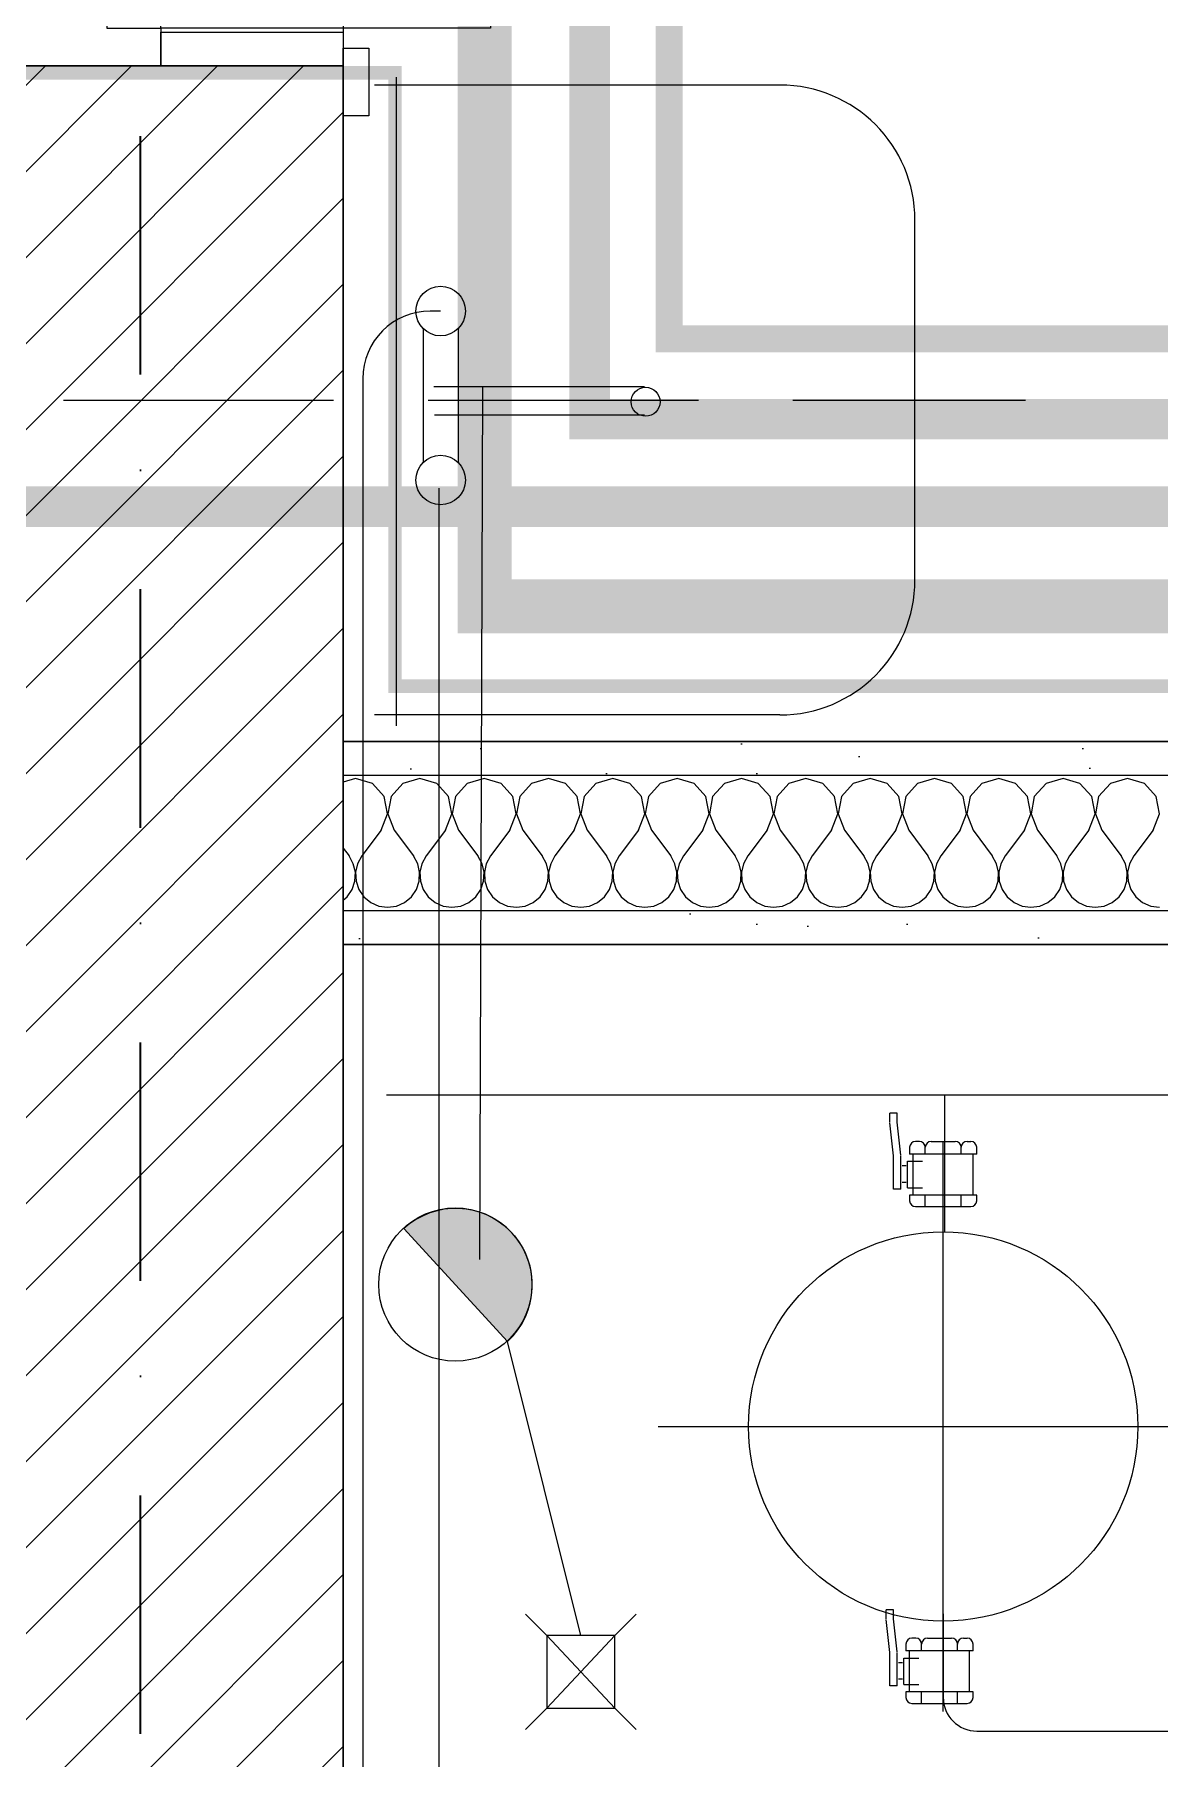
# Model space of a CAD drawing. Header units: millimetres. Extents: x 1322820 to 1391563, y 1051909 to 1098256.
# Drawn here: x 1351450 to 1352283, y 1082268 to 1083544 of the extents above; entities that cross this region are included whole.
import ezdxf
from ezdxf.enums import TextEntityAlignment as Align

# ---------------------------------------------------------------- set-up
doc = ezdxf.new("R2010")
doc.units = ezdxf.units.MM
doc.header["$MEASUREMENT"] = 0
for name, pattern in [('Dot & Dashed', [335.138881, 176.388884, -88.194442, 0, -70.555556]), ('DUBLU_INTRERUPT', [1.093612, 0.529167, -0.211667, 0.141111, -0.211667]), ('R (2)', [10414, 5080, -2540, 254, -2540]), ('VERDECKT', [270, 200, -70])]:
    doc.linetypes.add(name, pattern=pattern)
doc.layers.get('0').update_dxf_attribs({"true_color": 0x787878})
doc.layers.add('Circuite', color=7, linetype='Continuous', lineweight=25)
for name, color, linetype in [('circuite iluminat vitali', 1, 'Continuous'), ('circuite prize normal', 7, 'Continuous'), ('circuite prize vitali', 1, 'Continuous')]:
    doc.layers.add(name, color=color, linetype=linetype)
for name, color, linetype, lineweight, true_color in [('instalatii - echipamente_Pen_No__1', 7, 'Continuous', 13, 0x787878), ('instalatii - echipamente_Pen_No__102', 7, 'Continuous', 13, 0x787878), ('instalatii - echipamente_Pen_No__244', 7, 'Continuous', 13, 0x787878), ('New_ARCHICAD Doors_Pen_No__1', 7, 'Continuous', 13, 0x787878), ('New_ARCHICAD Doors_Pen_No__21', 7, 'Continuous', 20, 0x787878), ('New_arhitectura - axe_Pen_No__201', 7, 'Continuous', 35, 0x787878), ('New_arhitectura - pereti de compartimentare_Pen_No__1', 7, 'Continuous', 13, 0x787878), ('New_arhitectura - pereti de compartimentare_Pen_No__21', 7, 'Continuous', 20, 0x787878), ('New_arhitectura - suprafete DTAC_Pen_No__14', 7, 'Continuous', 18, 0x787878), ('New_instalatii - echipamente_Pen_No__1', 7, 'Continuous', 13, 0x787878), ('New_rezistenta - pereti de rezistenta_Pen_No__21', 7, 'Continuous', 20, 0x787878)]:
    doc.layers.add(name, color=color, linetype=linetype, lineweight=lineweight, true_color=true_color)
for name, color, linetype, true_color in [('New_ARCHICAD Doors', 7, 'Continuous', 0x787878), ('New_arhitectura - axe', 7, 'Continuous', 0x787878), ('New_arhitectura - pereti de compartimentare', 7, 'Continuous', 0x787878), ('New_rezistenta - pereti de rezistenta', 7, 'Continuous', 0x787878)]:
    doc.layers.add(name, color=color, linetype=linetype, true_color=true_color)
doc.styles.add('GENERATED_STYLE_1', font='arialbd.ttf')
doc.linetypes.add('1_2_ - 1_100  (2)', pattern='A,0,[1,A.39 PLAN MOBILARE - PLAN TERASA1.Shx,S=5.555556,R=0,X=0,Y=0],-700,0', length=700)
doc.linetypes.add('3_4_ - 1_100   (2)', pattern='A,0,[7,A.39 PLAN MOBILARE - PLAN TERASA1.Shx,S=5.555556,R=0,X=0,Y=0],-700,0', length=700)
doc.linetypes.add('CANAL 50', pattern='A,0,[2,A.39 PLAN MOBILARE - PLAN TERASA1.Shx,S=2.380952,R=0,X=0,Y=0],-320,0', length=320)
pattern_1 = [(45, (1356235.236, 1079117.57), (-55.6847, 55.6847), [0, -52.5, 0, -78.75]), (110, (1356410.236, 1079117.57), (74.0008, 26.9341), [0, -38.5, 0, -66.5])]

# ---------------------------------------------------------------- blocks, each defined once
blk = doc.blocks.new('*X10', base_point=(1356235.2, 1078942.6))
at = {"layer": 'New_arhitectura - pereti de compartimentare_Pen_No__1', "color": 7, "linetype": 'Continuous', "lineweight": 13}
for p, q in [((1351687.6, 1082993.2), (1351678.5, 1082990.6)), ((1351700.1, 1082989.7), (1351687.6, 1082993.2)), ((1351735.2, 1082993.2), (1351722.7, 1082989.7)), ((1351747.8, 1082989.7), (1351735.2, 1082993.2)), ((1351782.9, 1082993.2), (1351770.3, 1082989.7)), ((1351795.4, 1082989.7), (1351782.9, 1082993.2)), ((1351830.5, 1082993.2), (1351818, 1082989.7)), ((1351843, 1082989.7), (1351830.5, 1082993.2)), ((1351878.1, 1082993.2), (1351865.6, 1082989.7)), ((1351890.6, 1082989.7), (1351878.1, 1082993.2)), ((1351925.7, 1082993.2), (1351913.2, 1082989.7)), ((1351938.2, 1082989.7), (1351925.7, 1082993.2)), ((1351973.3, 1082993.2), (1351960.8, 1082989.7)), ((1351985.8, 1082989.7), (1351973.3, 1082993.2)), ((1352021, 1082993.2), (1352008.4, 1082989.7)), ((1352033.5, 1082989.7), (1352021, 1082993.2)), ((1352068.6, 1082993.2), (1352056.1, 1082989.7)), ((1352081.1, 1082989.7), (1352068.6, 1082993.2)), ((1352116.2, 1082993.2), (1352103.7, 1082989.7)), ((1352128.7, 1082989.7), (1352116.2, 1082993.2)), ((1352163.8, 1082993.2), (1352151.3, 1082989.7)), ((1352176.3, 1082989.7), (1352163.8, 1082993.2)), ((1352211.4, 1082993.2), (1352198.9, 1082989.7)), ((1352223.9, 1082989.7), (1352211.4, 1082993.2)), ((1352259, 1082993.2), (1352246.5, 1082989.7)), ((1352271.6, 1082989.7), (1352259, 1082993.2)), ((1351708.9, 1082980.1), (1351700.1, 1082989.7)), ((1351722.7, 1082989.7), (1351713.9, 1082980.1)), ((1351756.5, 1082980.1), (1351747.8, 1082989.7)), ((1351770.3, 1082989.7), (1351761.6, 1082980.1)), ((1351804.2, 1082980.1), (1351795.4, 1082989.7)), ((1351818, 1082989.7), (1351809.2, 1082980.1)), ((1351851.8, 1082980.1), (1351843, 1082989.7)), ((1351865.6, 1082989.7), (1351856.8, 1082980.1)), ((1351899.4, 1082980.1), (1351890.6, 1082989.7)), ((1351913.2, 1082989.7), (1351904.4, 1082980.1)), ((1351947, 1082980.1), (1351938.2, 1082989.7)), ((1351960.8, 1082989.7), (1351952, 1082980.1)), ((1351994.6, 1082980.1), (1351985.8, 1082989.7)), ((1352008.4, 1082989.7), (1351999.7, 1082980.1)), ((1352042.2, 1082980.1), (1352033.5, 1082989.7)), ((1352056.1, 1082989.7), (1352047.3, 1082980.1)), ((1352089.9, 1082980.1), (1352081.1, 1082989.7)), ((1352103.7, 1082989.7), (1352094.9, 1082980.1)), ((1352137.5, 1082980.1), (1352128.7, 1082989.7)), ((1352151.3, 1082989.7), (1352142.5, 1082980.1)), ((1352185.1, 1082980.1), (1352176.3, 1082989.7)), ((1352198.9, 1082989.7), (1352190.1, 1082980.1)), ((1352232.7, 1082980.1), (1352223.9, 1082989.7)), ((1352246.5, 1082989.7), (1352237.7, 1082980.1)), ((1352280.3, 1082980.1), (1352271.6, 1082989.7)), ((1351711.3, 1082967.3), (1351708.9, 1082980.1)), ((1351713.9, 1082980.1), (1351711.5, 1082967.3)), ((1351758.9, 1082967.3), (1351756.5, 1082980.1)), ((1351761.6, 1082980.1), (1351759.1, 1082967.3)), ((1351806.6, 1082967.3), (1351804.2, 1082980.1)), ((1351809.2, 1082980.1), (1351806.8, 1082967.3)), ((1351854.2, 1082967.3), (1351851.8, 1082980.1)), ((1351856.8, 1082980.1), (1351854.4, 1082967.3)), ((1351901.8, 1082967.3), (1351899.4, 1082980.1)), ((1351904.4, 1082980.1), (1351902, 1082967.3)), ((1351949.4, 1082967.3), (1351947, 1082980.1)), ((1351952, 1082980.1), (1351949.6, 1082967.3)), ((1351997, 1082967.3), (1351994.6, 1082980.1)), ((1351999.7, 1082980.1), (1351997.2, 1082967.3)), ((1352044.7, 1082967.3), (1352042.2, 1082980.1)), ((1352047.3, 1082980.1), (1352044.9, 1082967.3)), ((1352092.3, 1082967.3), (1352089.9, 1082980.1)), ((1352094.9, 1082980.1), (1352092.5, 1082967.3)), ((1352139.9, 1082967.3), (1352137.5, 1082980.1)), ((1352142.5, 1082980.1), (1352140.1, 1082967.3)), ((1352187.5, 1082967.3), (1352185.1, 1082980.1)), ((1352190.1, 1082980.1), (1352187.7, 1082967.3)), ((1352235.1, 1082967.3), (1352232.7, 1082980.1)), ((1352237.7, 1082980.1), (1352235.3, 1082967.3)), ((1352282.8, 1082967.3), (1352280.3, 1082980.1)), ((1351706.7, 1082955.1), (1351692.4, 1082936.1)), ((1351706.7, 1082955.1), (1351711.3, 1082967.3)), ((1351711.5, 1082967.3), (1351716.2, 1082955.1)), ((1351716.2, 1082955.1), (1351730.5, 1082936.1)), ((1351754.3, 1082955.1), (1351740, 1082936.1)), ((1351754.3, 1082955.1), (1351758.9, 1082967.3)), ((1351759.1, 1082967.3), (1351763.8, 1082955.1)), ((1351763.8, 1082955.1), (1351778.1, 1082936.1)), ((1351801.9, 1082955.1), (1351787.6, 1082936.1)), ((1351801.9, 1082955.1), (1351806.6, 1082967.3)), ((1351806.8, 1082967.3), (1351811.4, 1082955.1)), ((1351811.4, 1082955.1), (1351825.7, 1082936.1)), ((1351849.5, 1082955.1), (1351835.2, 1082936.1)), ((1351849.5, 1082955.1), (1351854.2, 1082967.3)), ((1351854.4, 1082967.3), (1351859, 1082955.1)), ((1351859, 1082955.1), (1351873.3, 1082936.1)), ((1351897.1, 1082955.1), (1351882.9, 1082936.1)), ((1351897.1, 1082955.1), (1351901.8, 1082967.3)), ((1351902, 1082967.3), (1351906.7, 1082955.1)), ((1351906.7, 1082955.1), (1351921, 1082936.1)), ((1351944.8, 1082955.1), (1351930.5, 1082936.1)), ((1351944.8, 1082955.1), (1351949.4, 1082967.3)), ((1351949.6, 1082967.3), (1351954.3, 1082955.1)), ((1351954.3, 1082955.1), (1351968.6, 1082936.1)), ((1351992.4, 1082955.1), (1351978.1, 1082936.1)), ((1351992.4, 1082955.1), (1351997, 1082967.3)), ((1351997.2, 1082967.3), (1352001.9, 1082955.1)), ((1352001.9, 1082955.1), (1352016.2, 1082936.1)), ((1352040, 1082955.1), (1352025.7, 1082936.1)), ((1352040, 1082955.1), (1352044.7, 1082967.3)), ((1352044.9, 1082967.3), (1352049.5, 1082955.1)), ((1352049.5, 1082955.1), (1352063.8, 1082936.1)), ((1352087.6, 1082955.1), (1352073.3, 1082936.1)), ((1352087.6, 1082955.1), (1352092.3, 1082967.3)), ((1352092.5, 1082967.3), (1352097.1, 1082955.1)), ((1352097.1, 1082955.1), (1352111.4, 1082936.1)), ((1352135.2, 1082955.1), (1352121, 1082936.1)), ((1352135.2, 1082955.1), (1352139.9, 1082967.3)), ((1352140.1, 1082967.3), (1352144.8, 1082955.1)), ((1352144.8, 1082955.1), (1352159, 1082936.1)), ((1352182.9, 1082955.1), (1352168.6, 1082936.1)), ((1352182.9, 1082955.1), (1352187.5, 1082967.3)), ((1352187.7, 1082967.3), (1352192.4, 1082955.1)), ((1352192.4, 1082955.1), (1352206.7, 1082936.1)), ((1352230.5, 1082955.1), (1352216.2, 1082936.1)), ((1352230.5, 1082955.1), (1352235.1, 1082967.3)), ((1352235.3, 1082967.3), (1352240, 1082955.1)), ((1352240, 1082955.1), (1352254.3, 1082936.1)), ((1352278.1, 1082955.1), (1352263.8, 1082936.1)), ((1352278.1, 1082955.1), (1352282.8, 1082967.3)), ((1351678.5, 1082941.9), (1351682.9, 1082936.1)), ((1351686, 1082930.3), (1351682.9, 1082936.1)), ((1351687.5, 1082923.9), (1351686, 1082930.3)), ((1351689.2, 1082930.3), (1351687.7, 1082923.9)), ((1351692.4, 1082936.1), (1351689.2, 1082930.3)), ((1351733.7, 1082930.3), (1351730.5, 1082936.1)), ((1351735.1, 1082923.9), (1351733.7, 1082930.3)), ((1351736.8, 1082930.3), (1351735.3, 1082923.9)), ((1351740, 1082936.1), (1351736.8, 1082930.3)), ((1351781.3, 1082930.3), (1351778.1, 1082936.1)), ((1351782.8, 1082923.9), (1351781.3, 1082930.3)), ((1351784.4, 1082930.3), (1351783, 1082923.9)), ((1351787.6, 1082936.1), (1351784.4, 1082930.3)), ((1351828.9, 1082930.3), (1351825.7, 1082936.1)), ((1351830.4, 1082923.9), (1351828.9, 1082930.3)), ((1351832.1, 1082930.3), (1351830.6, 1082923.9)), ((1351835.2, 1082936.1), (1351832.1, 1082930.3)), ((1351876.5, 1082930.3), (1351873.3, 1082936.1)), ((1351878, 1082923.9), (1351876.5, 1082930.3)), ((1351879.7, 1082930.3), (1351878.2, 1082923.9)), ((1351882.9, 1082936.1), (1351879.7, 1082930.3)), ((1351924.1, 1082930.3), (1351921, 1082936.1)), ((1351925.6, 1082923.9), (1351924.1, 1082930.3)), ((1351927.3, 1082930.3), (1351925.8, 1082923.9)), ((1351930.5, 1082936.1), (1351927.3, 1082930.3)), ((1351971.7, 1082930.3), (1351968.6, 1082936.1)), ((1351973.2, 1082923.9), (1351971.7, 1082930.3)), ((1351974.9, 1082930.3), (1351973.4, 1082923.9)), ((1351978.1, 1082936.1), (1351974.9, 1082930.3)), ((1352019.4, 1082930.3), (1352016.2, 1082936.1)), ((1352020.9, 1082923.9), (1352019.4, 1082930.3)), ((1352022.5, 1082930.3), (1352021, 1082923.9)), ((1352025.7, 1082936.1), (1352022.5, 1082930.3)), ((1352067, 1082930.3), (1352063.8, 1082936.1)), ((1352068.5, 1082923.9), (1352067, 1082930.3)), ((1352070.2, 1082930.3), (1352068.7, 1082923.9)), ((1352073.3, 1082936.1), (1352070.2, 1082930.3)), ((1352114.6, 1082930.3), (1352111.4, 1082936.1)), ((1352116.1, 1082923.9), (1352114.6, 1082930.3)), ((1352117.8, 1082930.3), (1352116.3, 1082923.9)), ((1352121, 1082936.1), (1352117.8, 1082930.3)), ((1352162.2, 1082930.3), (1352159, 1082936.1)), ((1352163.7, 1082923.9), (1352162.2, 1082930.3)), ((1352165.4, 1082930.3), (1352163.9, 1082923.9)), ((1352168.6, 1082936.1), (1352165.4, 1082930.3)), ((1352209.8, 1082930.3), (1352206.7, 1082936.1)), ((1352211.3, 1082923.9), (1352209.8, 1082930.3)), ((1352213, 1082930.3), (1352211.5, 1082923.9)), ((1352216.2, 1082936.1), (1352213, 1082930.3)), ((1352257.5, 1082930.3), (1352254.3, 1082936.1)), ((1352258.9, 1082923.9), (1352257.5, 1082930.3)), ((1352260.6, 1082930.3), (1352259.1, 1082923.9)), ((1352263.8, 1082936.1), (1352260.6, 1082930.3)), ((1351685.1, 1082911.1), (1351687.2, 1082917.4)), ((1351687.2, 1082917.4), (1351687.5, 1082923.9)), ((1351687.7, 1082923.9), (1351688, 1082917.4)), ((1351688, 1082917.4), (1351690.1, 1082911.1)), ((1351732.7, 1082911.1), (1351734.8, 1082917.4)), ((1351734.8, 1082917.4), (1351735.1, 1082923.9)), ((1351735.3, 1082923.9), (1351735.7, 1082917.4)), ((1351735.7, 1082917.4), (1351737.7, 1082911.1)), ((1351780.3, 1082911.1), (1351782.4, 1082917.4)), ((1351782.4, 1082917.4), (1351782.8, 1082923.9)), ((1351783, 1082923.9), (1351783.3, 1082917.4)), ((1351783.3, 1082917.4), (1351785.4, 1082911.1)), ((1351828, 1082911.1), (1351830.1, 1082917.4)), ((1351830.1, 1082917.4), (1351830.4, 1082923.9)), ((1351830.6, 1082923.9), (1351830.9, 1082917.4)), ((1351830.9, 1082917.4), (1351833, 1082911.1)), ((1351875.6, 1082911.1), (1351877.7, 1082917.4)), ((1351877.7, 1082917.4), (1351878, 1082923.9)), ((1351878.2, 1082923.9), (1351878.5, 1082917.4)), ((1351878.5, 1082917.4), (1351880.6, 1082911.1)), ((1351923.2, 1082911.1), (1351925.3, 1082917.4)), ((1351925.3, 1082917.4), (1351925.6, 1082923.9)), ((1351925.8, 1082923.9), (1351926.1, 1082917.4)), ((1351926.1, 1082917.4), (1351928.2, 1082911.1)), ((1351970.8, 1082911.1), (1351972.9, 1082917.4)), ((1351972.9, 1082917.4), (1351973.2, 1082923.9)), ((1351973.4, 1082923.9), (1351973.7, 1082917.4)), ((1351973.7, 1082917.4), (1351975.8, 1082911.1)), ((1352018.4, 1082911.1), (1352020.5, 1082917.4)), ((1352020.5, 1082917.4), (1352020.9, 1082923.9)), ((1352021, 1082923.9), (1352021.4, 1082917.4)), ((1352021.4, 1082917.4), (1352023.5, 1082911.1)), ((1352066.1, 1082911.1), (1352068.2, 1082917.4)), ((1352068.2, 1082917.4), (1352068.5, 1082923.9)), ((1352068.7, 1082923.9), (1352069, 1082917.4)), ((1352069, 1082917.4), (1352071.1, 1082911.1)), ((1352113.7, 1082911.1), (1352115.8, 1082917.4)), ((1352115.8, 1082917.4), (1352116.1, 1082923.9)), ((1352116.3, 1082923.9), (1352116.6, 1082917.4)), ((1352116.6, 1082917.4), (1352118.7, 1082911.1)), ((1352161.3, 1082911.1), (1352163.4, 1082917.4)), ((1352163.4, 1082917.4), (1352163.7, 1082923.9)), ((1352163.9, 1082923.9), (1352164.2, 1082917.4)), ((1352164.2, 1082917.4), (1352166.3, 1082911.1)), ((1352208.9, 1082911.1), (1352211, 1082917.4)), ((1352211, 1082917.4), (1352211.3, 1082923.9)), ((1352211.5, 1082923.9), (1352211.8, 1082917.4)), ((1352211.8, 1082917.4), (1352213.9, 1082911.1)), ((1352256.5, 1082911.1), (1352258.6, 1082917.4)), ((1352258.6, 1082917.4), (1352258.9, 1082923.9)), ((1352259.1, 1082923.9), (1352259.5, 1082917.4)), ((1352259.5, 1082917.4), (1352261.6, 1082911.1)), ((1351678.5, 1082903.3), (1351681.4, 1082905.7)), ((1351681.4, 1082905.7), (1351685.1, 1082911.1)), ((1351690.1, 1082911.1), (1351693.9, 1082905.7)), ((1351693.9, 1082905.7), (1351698.9, 1082901.5)), ((1351723.9, 1082901.5), (1351729, 1082905.7)), ((1351729, 1082905.7), (1351732.7, 1082911.1)), ((1351737.7, 1082911.1), (1351741.5, 1082905.7)), ((1351741.5, 1082905.7), (1351746.5, 1082901.5)), ((1351771.6, 1082901.5), (1351776.6, 1082905.7)), ((1351776.6, 1082905.7), (1351780.3, 1082911.1)), ((1351785.4, 1082911.1), (1351789.1, 1082905.7)), ((1351789.1, 1082905.7), (1351794.1, 1082901.5)), ((1351819.2, 1082901.5), (1351824.2, 1082905.7)), ((1351824.2, 1082905.7), (1351828, 1082911.1)), ((1351833, 1082911.1), (1351836.7, 1082905.7)), ((1351836.7, 1082905.7), (1351841.8, 1082901.5)), ((1351866.8, 1082901.5), (1351871.9, 1082905.7)), ((1351871.9, 1082905.7), (1351875.6, 1082911.1)), ((1351880.6, 1082911.1), (1351884.3, 1082905.7)), ((1351884.3, 1082905.7), (1351889.4, 1082901.5)), ((1351914.4, 1082901.5), (1351919.5, 1082905.7)), ((1351919.5, 1082905.7), (1351923.2, 1082911.1)), ((1351928.2, 1082911.1), (1351931.9, 1082905.7)), ((1351931.9, 1082905.7), (1351937, 1082901.5)), ((1351962, 1082901.5), (1351967.1, 1082905.7)), ((1351967.1, 1082905.7), (1351970.8, 1082911.1)), ((1351975.8, 1082911.1), (1351979.6, 1082905.7)), ((1351979.6, 1082905.7), (1351984.6, 1082901.5)), ((1352009.7, 1082901.5), (1352014.7, 1082905.7)), ((1352014.7, 1082905.7), (1352018.4, 1082911.1)), ((1352023.5, 1082911.1), (1352027.2, 1082905.7)), ((1352027.2, 1082905.7), (1352032.2, 1082901.5)), ((1352057.3, 1082901.5), (1352062.3, 1082905.7)), ((1352062.3, 1082905.7), (1352066.1, 1082911.1)), ((1352071.1, 1082911.1), (1352074.8, 1082905.7)), ((1352074.8, 1082905.7), (1352079.9, 1082901.5)), ((1352104.9, 1082901.5), (1352110, 1082905.7)), ((1352110, 1082905.7), (1352113.7, 1082911.1)), ((1352118.7, 1082911.1), (1352122.4, 1082905.7)), ((1352122.4, 1082905.7), (1352127.5, 1082901.5)), ((1352152.5, 1082901.5), (1352157.6, 1082905.7)), ((1352157.6, 1082905.7), (1352161.3, 1082911.1)), ((1352166.3, 1082911.1), (1352170, 1082905.7)), ((1352170, 1082905.7), (1352175.1, 1082901.5)), ((1352200.1, 1082901.5), (1352205.2, 1082905.7)), ((1352205.2, 1082905.7), (1352208.9, 1082911.1)), ((1352213.9, 1082911.1), (1352217.7, 1082905.7)), ((1352217.7, 1082905.7), (1352222.7, 1082901.5)), ((1352247.8, 1082901.5), (1352252.8, 1082905.7)), ((1352252.8, 1082905.7), (1352256.5, 1082911.1)), ((1352261.6, 1082911.1), (1352265.3, 1082905.7)), ((1352265.3, 1082905.7), (1352270.3, 1082901.5)), ((1351698.9, 1082901.5), (1351704.9, 1082898.9)), ((1351704.9, 1082898.9), (1351711.4, 1082898)), ((1351711.4, 1082898), (1351717.9, 1082898.9)), ((1351717.9, 1082898.9), (1351723.9, 1082901.5)), ((1351746.5, 1082901.5), (1351752.5, 1082898.9)), ((1351752.5, 1082898.9), (1351759, 1082898)), ((1351759, 1082898), (1351765.6, 1082898.9)), ((1351765.6, 1082898.9), (1351771.6, 1082901.5)), ((1351794.1, 1082901.5), (1351800.2, 1082898.9)), ((1351800.2, 1082898.9), (1351806.7, 1082898)), ((1351806.7, 1082898), (1351813.2, 1082898.9)), ((1351813.2, 1082898.9), (1351819.2, 1082901.5)), ((1351841.8, 1082901.5), (1351847.8, 1082898.9)), ((1351847.8, 1082898.9), (1351854.3, 1082898)), ((1351854.3, 1082898), (1351860.8, 1082898.9)), ((1351860.8, 1082898.9), (1351866.8, 1082901.5)), ((1351889.4, 1082901.5), (1351895.4, 1082898.9)), ((1351895.4, 1082898.9), (1351901.9, 1082898)), ((1351901.9, 1082898), (1351908.4, 1082898.9)), ((1351908.4, 1082898.9), (1351914.4, 1082901.5)), ((1351937, 1082901.5), (1351943, 1082898.9)), ((1351943, 1082898.9), (1351949.5, 1082898)), ((1351949.5, 1082898), (1351956, 1082898.9)), ((1351956, 1082898.9), (1351962, 1082901.5)), ((1351984.6, 1082901.5), (1351990.6, 1082898.9)), ((1351990.6, 1082898.9), (1351997.1, 1082898)), ((1351997.1, 1082898), (1352003.6, 1082898.9)), ((1352003.6, 1082898.9), (1352009.7, 1082901.5)), ((1352032.2, 1082901.5), (1352038.3, 1082898.9)), ((1352038.3, 1082898.9), (1352044.8, 1082898)), ((1352044.8, 1082898), (1352051.3, 1082898.9)), ((1352051.3, 1082898.9), (1352057.3, 1082901.5)), ((1352079.9, 1082901.5), (1352085.9, 1082898.9)), ((1352085.9, 1082898.9), (1352092.4, 1082898)), ((1352092.4, 1082898), (1352098.9, 1082898.9)), ((1352098.9, 1082898.9), (1352104.9, 1082901.5)), ((1352127.5, 1082901.5), (1352133.5, 1082898.9)), ((1352133.5, 1082898.9), (1352140, 1082898)), ((1352140, 1082898), (1352146.5, 1082898.9)), ((1352146.5, 1082898.9), (1352152.5, 1082901.5)), ((1352175.1, 1082901.5), (1352181.1, 1082898.9)), ((1352181.1, 1082898.9), (1352187.6, 1082898)), ((1352187.6, 1082898), (1352194.1, 1082898.9)), ((1352194.1, 1082898.9), (1352200.1, 1082901.5)), ((1352222.7, 1082901.5), (1352228.7, 1082898.9)), ((1352228.7, 1082898.9), (1352235.2, 1082898)), ((1352235.2, 1082898), (1352241.7, 1082898.9)), ((1352241.7, 1082898.9), (1352247.8, 1082901.5)), ((1352270.3, 1082901.5), (1352276.3, 1082898.9)), ((1352276.3, 1082898.9), (1352282.9, 1082898))]:
    blk.add_line(p, q, dxfattribs=at)
blk = doc.blocks.new('Wall_7_1', base_point=(1351678.5, 1083020.6))
at = {"layer": 'New_arhitectura - pereti de compartimentare', "linetype": 'Continuous', "lineweight": 0, "true_color": 0x000000}
h = blk.add_hatch(dxfattribs=at)
h.set_pattern_fill('RENDER__1__0001', color=18, style=0, pattern_type=2)
h.set_pattern_definition(pattern_1)
h.paths.add_polyline_path([(1351678.5, 1083020.6), (1351678.5, 1082995.6), (1354928.5, 1082995.6), (1354928.5, 1083020.6)])
h = blk.add_hatch(dxfattribs=at)
h.set_pattern_fill('RENDER__1__0001', color=18, style=0, pattern_type=2)
h.set_pattern_definition(pattern_1)
h.paths.add_polyline_path([(1354928.5, 1082895.6), (1351678.5, 1082895.6), (1351678.5, 1082870.6), (1354928.5, 1082870.6)])
at = {"layer": 'New_arhitectura - pereti de compartimentare_Pen_No__21', "color": 7, "linetype": 'Continuous', "lineweight": 20}
for p, q in [((1354928.5, 1082995.6), (1351678.5, 1082995.6)), ((1351678.5, 1082895.6), (1354928.5, 1082895.6))]:
    blk.add_line(p, q, dxfattribs=at)
at = {"layer": 'New_arhitectura - pereti de compartimentare_Pen_No__21', "color": 7, "linetype": 'Continuous', "lineweight": 20, "flags": 128}
for points in [[(1354928.5, 1083020.6), (1351678.5, 1083020.6)], [(1351678.5, 1083020.6), (1351678.5, 1082995.6)], [(1351678.5, 1082995.6), (1351678.5, 1082895.6)], [(1351678.5, 1082895.6), (1351678.5, 1082870.6)], [(1351678.5, 1082870.6), (1354928.5, 1082870.6)]]:
    blk.add_lwpolyline(points, dxfattribs=at)
at = {"layer": 'New_arhitectura - pereti de compartimentare', "color": 2, "lineweight": 13}
blk.add_blockref('*X10', (1356235.2, 1078942.6), dxfattribs=at)
blk = doc.blocks.new('Double Door 23_4')
at = {"layer": 'New_ARCHICAD Doors_Pen_No__1', "color": 7, "linetype": 'Continuous', "lineweight": 13}
for centre, radius, start, end in [((572, 0), 900, 90, 180), ((-572, 0), 244, 0, 90)]:
    blk.add_arc(centre, radius, start, end, dxfattribs=at)
at = {"layer": 'New_ARCHICAD Doors_Pen_No__21', "color": 7, "linetype": 'Continuous', "lineweight": 20}
for p, q in [((532, 0), (532, 900)), ((532, 900), (572, 900)), ((572, 900), (572, 0)), ((-572, 244), (-572, 0)), ((-532, 244), (-572, 244)), ((-532, 0), (-532, 244)), ((-587, 154), (-637, 154)), ((-637, 154), (-637, 135)), ((-587, 135), (-587, 154)), ((637, 154), (587, 154)), ((587, 154), (587, 135)), ((637, 135), (637, 154)), ((-637, 135), (-587, 135)), ((-600, 135), (-637, 135)), ((-600, 135), (-637, 135)), ((-575, 135), (-600, 135)), ((-600, 135), (-600, 0)), ((-600, 0), (-600, 135)), ((-600, 0), (-600, 135)), ((-575, 0), (-575, 135)), ((600, 135), (575, 135)), ((575, 135), (575, 0)), ((587, 135), (637, 135)), ((600, 0), (600, 135)), ((600, 0), (600, 135)), ((600, 0), (600, 135)), ((600, 135), (637, 135)), ((600, 135), (637, 135)), ((-600, 0), (-575, 0)), ((-572, 0), (-600, 0)), ((-600, 0), (-600, -115)), ((-600, -115), (-600, 0)), ((-600, -115), (-600, 0)), ((-572, -40), (-572, 0)), ((-572, 0), (-532, 0)), ((572, 0), (532, 0)), ((600, 0), (572, 0)), ((572, 0), (572, -40)), ((575, 0), (600, 0)), ((600, -115), (600, 0)), ((600, -115), (600, 0)), ((600, -115), (600, 0)), ((-560, -40), (-572, -40)), ((-560, -115), (-560, -40)), ((572, -40), (560, -40)), ((560, -40), (560, -115)), ((-587, -115), (-637, -115)), ((-637, -115), (-637, -134)), ((-600, -115), (-637, -115)), ((-600, -115), (-637, -115)), ((-600, -115), (-560, -115)), ((-587, -134), (-587, -115)), ((560, -115), (600, -115)), ((637, -115), (587, -115)), ((587, -115), (587, -134)), ((600, -115), (637, -115)), ((600, -115), (637, -115)), ((637, -134), (637, -115)), ((-637, -134), (-587, -134)), ((587, -134), (637, -134))]:
    blk.add_line(p, q, dxfattribs=at)
blk = doc.blocks.new('Wall_17_1', base_point=(1351428.5, 1078980.6))
at = {"layer": 'New_rezistenta - pereti de rezistenta', "linetype": 'Continuous', "lineweight": 0, "true_color": 0x000000}
h = blk.add_hatch(dxfattribs=at)
h.set_pattern_fill('BETON_ARMAT_0001', color=18, style=0, pattern_type=2)
h.set_pattern_definition([(45, (1356235.236, 1078942.57), (-31.8198, 31.8198), [])])
h.paths.add_polyline_path([(1351428.5, 1083520.6), (1351428.5, 1078980.6), (1351678.5, 1078980.6), (1351678.5, 1083520.6)])
at = {"layer": 'New_rezistenta - pereti de rezistenta_Pen_No__21', "color": 7, "linetype": 'Continuous', "lineweight": 20}
for p, q in [((1351428.5, 1083520.6), (1351543.5, 1083520.6)), ((1351543.5, 1083520.6), (1351678.5, 1083520.6)), ((1351678.5, 1083520.6), (1351678.5, 1083483.6))]:
    blk.add_line(p, q, dxfattribs=at)
at = {"layer": 'New_rezistenta - pereti de rezistenta_Pen_No__21', "color": 7, "linetype": 'Continuous', "lineweight": 20, "flags": 128}
blk.add_lwpolyline([(1351678.5, 1078980.6), (1351678.5, 1083520.6)], dxfattribs=at)
at = {"layer": 'New_ARCHICAD Doors', "color": 7, "linetype": 'Continuous', "lineweight": 13, "xscale": -1, "zscale": 1000, "rotation": 270}
blk.add_blockref('Double Door 23_4', (1351543.5, 1084120.6), dxfattribs=at)
blk = doc.blocks.new('Standard grid marker')
at = {"layer": 'New_arhitectura - axe_Pen_No__201', "linetype": 'Dot & Dashed', "lineweight": 35}
blk.add_line((1000, 0), (43350, 0), dxfattribs=at)
at = {"layer": 'New_arhitectura - axe_Pen_No__201', "lineweight": 35, "style": 'GENERATED_STYLE_1'}
for tag, p in [('AC_MarkerText_1_0', (-106.1, 7.1)), ('AC_MarkerText_1_1', (44456, 7.1))]:
    blk.add_attdef(tag, text='', height=125, rotation=270, dxfattribs=at).set_placement(p, align=Align.MIDDLE_CENTER)
blk = doc.blocks.new('terasa')
at = {"layer": 'instalatii - echipamente_Pen_No__102', "linetype": 'Continuous', "lineweight": 13}
h = blk.add_hatch(color=256, dxfattribs=at)
edge = h.paths.add_edge_path()
edge.add_line((1351723.458, 1082660.271), (1351800.25, 1082576.829))
edge.add_arc((1351761.854, 1082618.55), 56.7, 312.62413, 402.62413)
edge.add_arc((1351761.854, 1082618.55), 56.7, 42.62413, 132.62413)
at = {"layer": 'instalatii - echipamente_Pen_No__1', "linetype": 'Continuous', "lineweight": 13}
for p, q in [((1352001.767, 1083506.406), (1351701.767, 1083506.406)), ((1352001.767, 1083506.406), (1351701.767, 1083506.406)), ((1351717.602, 1083512.348), (1351717.602, 1083032.348)), ((1351717.602, 1083512.348), (1351717.602, 1083032.348)), ((1352101.767, 1083140.335), (1352101.767, 1083406.406)), ((1352101.767, 1083140.335), (1352101.767, 1083406.406)), ((1351737.644, 1083326.234), (1351737.644, 1083227.076)), ((1351737.644, 1083326.234), (1351737.644, 1083227.076)), ((1351763.654, 1083326.234), (1351763.654, 1083227.076)), ((1351763.654, 1083326.234), (1351763.654, 1083227.076)), ((1351745.532, 1083283.359), (1351901.464, 1083283.359)), ((1351745.532, 1083283.359), (1351901.464, 1083283.359)), ((1351745.984, 1083262.443), (1351901.464, 1083262.443)), ((1351745.984, 1083262.443), (1351901.464, 1083262.443)), ((1352001.767, 1083040.335), (1351701.767, 1083040.335)), ((1352001.767, 1083040.335), (1351701.767, 1083040.335)), ((1352083.121, 1082739.158), (1352083.121, 1082745.755)), ((1352088.473, 1082745.755), (1352083.121, 1082745.755)), ((1352085.867, 1082714.15), (1352083.154, 1082738.567)), ((1352088.473, 1082739.158), (1352088.473, 1082745.755)), ((1352091.186, 1082714.741), (1352088.473, 1082739.158)), ((1352085.867, 1082689.583), (1352085.867, 1082714.15)), ((1352091.218, 1082689.583), (1352091.218, 1082714.15)), ((1352097.834, 1082720.427), (1352097.834, 1082715.364)), ((1352147.454, 1082715.364), (1352097.834, 1082715.364)), ((1352100.475, 1082684.87), (1352100.475, 1082715.244)), ((1352100.475, 1082684.87), (1352100.475, 1082715.244)), ((1352105.011, 1082724.815), (1352102.222, 1082724.815)), ((1352109.399, 1082715.434), (1352109.399, 1082720.427)), ((1352113.787, 1082724.815), (1352131.572, 1082724.815)), ((1352135.96, 1082715.434), (1352135.96, 1082720.427)), ((1352140.348, 1082724.815), (1352143.066, 1082724.815)), ((1352144.814, 1082684.87), (1352144.814, 1082715.244)), ((1352147.454, 1082715.364), (1352147.454, 1082720.427)), ((1352095.188, 1082706.629), (1352092.263, 1082706.629)), ((1352096.232, 1082710.139), (1352107.429, 1082710.139)), ((1352096.232, 1082690.455), (1352096.232, 1082710.139)), ((1352091.218, 1082689.583), (1352085.867, 1082689.583)), ((1352095.188, 1082694.429), (1352092.263, 1082694.429)), ((1352096.232, 1082690.455), (1352107.429, 1082690.455)), ((1352097.834, 1082685.025), (1352097.834, 1082680.936)), ((1352147.454, 1082685.025), (1352097.834, 1082685.025)), ((1352102.222, 1082676.548), (1352143.066, 1082676.548)), ((1352109.399, 1082676.548), (1352109.399, 1082685.025)), ((1352135.96, 1082676.548), (1352135.96, 1082685.025)), ((1352135.96, 1082676.548), (1352135.96, 1082685.025)), ((1352147.454, 1082680.936), (1352147.454, 1082684.99)), ((1351829.167, 1082359.147), (1351813.388, 1082374.926)), ((1351879.664, 1082359.147), (1351895.442, 1082374.926)), ((1352080.41, 1082371.595), (1352080.41, 1082378.193)), ((1352085.761, 1082378.193), (1352080.41, 1082378.193)), ((1352083.156, 1082346.587), (1352080.443, 1082371.004)), ((1352085.761, 1082371.595), (1352085.761, 1082378.193)), ((1352088.474, 1082347.178), (1352085.761, 1082371.595)), ((1351879.664, 1082359.147), (1351829.167, 1082305.495)), ((1351829.167, 1082359.147), (1351829.167, 1082305.495)), ((1351879.664, 1082305.495), (1351829.167, 1082359.147)), ((1351879.664, 1082359.147), (1351829.167, 1082359.147)), ((1351879.664, 1082305.495), (1351879.664, 1082359.147)), ((1352102.3, 1082357.252), (1352099.511, 1082357.252)), ((1352111.076, 1082357.252), (1352128.861, 1082357.252)), ((1352137.637, 1082357.252), (1352140.355, 1082357.252)), ((1352083.156, 1082322.02), (1352083.156, 1082346.587)), ((1352088.507, 1082322.02), (1352088.507, 1082346.587)), ((1352095.123, 1082352.864), (1352095.123, 1082347.801)), ((1352144.743, 1082347.801), (1352095.123, 1082347.801)), ((1352097.763, 1082317.307), (1352097.763, 1082347.681)), ((1352097.763, 1082317.307), (1352097.763, 1082347.681)), ((1352106.688, 1082347.872), (1352106.688, 1082352.864)), ((1352133.249, 1082347.872), (1352133.249, 1082352.864)), ((1352142.102, 1082317.307), (1352142.102, 1082347.681)), ((1352144.743, 1082347.801), (1352144.743, 1082352.864)), ((1352092.476, 1082339.067), (1352089.552, 1082339.067)), ((1352093.521, 1082342.576), (1352104.718, 1082342.576)), ((1352093.521, 1082322.893), (1352093.521, 1082342.576)), ((1352088.507, 1082322.02), (1352083.156, 1082322.02)), ((1352092.476, 1082326.867), (1352089.552, 1082326.867)), ((1352093.521, 1082322.893), (1352104.718, 1082322.893)), ((1352095.123, 1082317.462), (1352095.123, 1082313.373)), ((1352144.743, 1082317.462), (1352095.123, 1082317.462)), ((1352106.688, 1082308.985), (1352106.688, 1082317.462)), ((1352133.249, 1082308.985), (1352133.249, 1082317.462)), ((1352133.249, 1082308.985), (1352133.249, 1082317.462)), ((1352144.743, 1082313.373), (1352144.743, 1082317.428)), ((1351829.167, 1082305.495), (1351813.388, 1082289.716)), ((1351829.167, 1082305.495), (1351879.664, 1082305.495)), ((1351879.664, 1082305.495), (1351895.442, 1082289.716)), ((1352099.511, 1082308.985), (1352140.355, 1082308.985))]:
    blk.add_line(p, q, dxfattribs=at)
at = {"layer": 'instalatii - echipamente_Pen_No__1', "linetype": '1_2_ - 1_100  (2)', "lineweight": 13}
for p, q in [((1351692.977, 1083289.155), (1351692.977, 1082801.968)), ((1352123.634, 1082759.113), (1352123.634, 1082657.959)), ((1352541.341, 1082759.113), (1352126.978, 1082759.113)), ((1352122.68, 1082375.357), (1352122.68, 1082313.5)), ((1352147.68, 1082288.5), (1352569.008, 1082288.5))]:
    blk.add_line(p, q, dxfattribs=at)
at = {"layer": 'instalatii - echipamente_Pen_No__1', "linetype": 'CANAL 50', "lineweight": 13}
blk.add_line((1351781.596, 1083283.359), (1351779.491, 1082637.401), dxfattribs=at)
at = {"layer": 'instalatii - echipamente_Pen_No__1', "linetype": 'VERDECKT', "lineweight": 13}
blk.add_line((1351471.425, 1083273.371), (1352183.643, 1083273.371), dxfattribs=at)
blk.add_line((1351471.425, 1083273.371), (1352183.643, 1083273.371), dxfattribs=at)
at = {"layer": 'instalatii - echipamente_Pen_No__1', "linetype": '3_4_ - 1_100   (2)', "lineweight": 13}
for p, q in [((1351692.977, 1082801.968), (1351692.977, 1080569.447)), ((1352126.978, 1082759.113), (1351710.56, 1082759.113))]:
    blk.add_line(p, q, dxfattribs=at)
at = {"layer": 'instalatii - echipamente_Pen_No__1', "linetype": 'R (2)', "lineweight": 13}
for p, q in [((1352122.68, 1082302.94), (1352122.68, 1082724.815)), ((1352122.68, 1082302.94), (1352122.68, 1082724.815)), ((1351911.742, 1082513.877), (1352378.892, 1082513.877)), ((1351911.742, 1082513.877), (1352378.892, 1082513.877))]:
    blk.add_line(p, q, dxfattribs=at)
at = {"layer": 'instalatii - echipamente_Pen_No__1', "linetype": 'Continuous', "lineweight": 13}
for centre, radius in [((1351750.649, 1083339.155), 18.333), ((1351750.649, 1083339.155), 18.333), ((1351902.368, 1083272.053), 10.721), ((1351902.368, 1083272.053), 10.721), ((1351750.649, 1083214.155), 18.333), ((1351750.649, 1083214.155), 18.333), ((1351761.534, 1082618.9), 56.7), ((1352122.68, 1082513.877), 144.082), ((1352122.68, 1082513.877), 144.082)]:
    blk.add_circle(centre, radius, dxfattribs=at)
for centre, radius, start, end in [((1352001.767, 1083406.406), 100, 0, 90), ((1352001.767, 1083406.406), 100, 0, 90), ((1352001.767, 1083140.335), 100, 270, 0), ((1352001.767, 1083140.335), 100, 270, 0), ((1352102.222, 1082720.427), 4.388, 90, 180), ((1352105.011, 1082720.427), 4.388, 0, 90), ((1352113.787, 1082720.427), 4.388, 90, 180), ((1352131.572, 1082720.427), 4.388, 0, 90), ((1352140.348, 1082720.427), 4.388, 90, 180), ((1352143.066, 1082720.427), 4.388, 0, 90), ((1352102.222, 1082680.936), 4.388, 180, 270), ((1352143.066, 1082680.936), 4.388, 270, 0), ((1352099.511, 1082352.864), 4.388, 90, 180), ((1352102.3, 1082352.864), 4.388, 0, 90), ((1352111.076, 1082352.864), 4.388, 90, 180), ((1352128.861, 1082352.864), 4.388, 0, 90), ((1352137.637, 1082352.864), 4.388, 90, 180), ((1352140.355, 1082352.864), 4.388, 0, 90), ((1352099.511, 1082313.373), 4.388, 180, 270), ((1352140.355, 1082313.373), 4.388, 270, 0)]:
    blk.add_arc(centre, radius, start, end, dxfattribs=at)
at = {"layer": 'instalatii - echipamente_Pen_No__1', "linetype": '1_2_ - 1_100  (2)', "lineweight": 13}
for centre, radius, start, end in [((1351742.977, 1083289.155), 50, 90, 180), ((1352147.68, 1082313.5), 25, 180, 270)]:
    blk.add_arc(centre, radius, start, end, dxfattribs=at)
at = {"layer": 'instalatii - echipamente_Pen_No__244', "linetype": 'Continuous', "lineweight": 13, "flags": 128}
blk.add_lwpolyline([(1351723.458, 1082660.271), (1351800.25, 1082576.829, 0.41421356), (1351803.574, 1082656.946, 0.41421356)], format="xyb", close=True, dxfattribs=at)
at = {"layer": 'New_arhitectura - suprafete DTAC_Pen_No__14', "linetype": 'Continuous', "lineweight": 18, "flags": 128}
for points in [[(1356828.539, 1083020.6), (1356828.539, 1084820.6), (1351678.502, 1084820.6), (1351678.502, 1083020.6)], [(1351678.502, 1082870.6), (1351678.502, 1079320.65), (1356178.539, 1079320.65), (1356178.539, 1079770.6), (1356828.539, 1079770.6), (1356828.539, 1082870.6)]]:
    blk.add_lwpolyline(points, close=True, dxfattribs=at)
at = {"layer": 'New_instalatii - echipamente_Pen_No__1', "linetype": '1_2_ - 1_100  (2)', "lineweight": 13}
for p, q in [((1351750.649, 1083339.155), (1351742.977, 1083339.155)), ((1351750.649, 1083339.155), (1351742.977, 1083339.155)), ((1351749.607, 1079926.699), (1351749.607, 1083208.259))]:
    blk.add_line(p, q, dxfattribs=at)
at = {"layer": 'New_instalatii - echipamente_Pen_No__1', "linetype": 'CANAL 50', "lineweight": 13}
blk.add_line((1351854.415, 1082359.147), (1351800.25, 1082576.829), dxfattribs=at)
at = {"layer": 'New_arhitectura - axe', "linetype": 'Continuous', "lineweight": 13, "zscale": 1000, "rotation": 90}
blk.add_blockref('Standard grid marker', (1351528.502, 1052120.65), dxfattribs=at)
at = {"layer": 'New_arhitectura - pereti de compartimentare', "lineweight": 13}
blk.add_blockref('Wall_7_1', (1351678.502, 1083020.6), dxfattribs=at)
at = {"layer": 'New_rezistenta - pereti de rezistenta', "lineweight": 20}
blk.add_blockref('Wall_17_1', (1351428.502, 1078980.6), dxfattribs=at)

msp = doc.modelspace()

# ---------------------------------------------------------------- block references
msp.add_blockref('terasa', (0, 0))

# ---------------------------------------------------------------- next in the draw order: linework, layer by layer
at = {"layer": 'Circuite', "linetype": 'DUBLU_INTRERUPT', "lineweight": 20, "ltscale": 1000, "const_width": 10}
msp.add_lwpolyline([(1351361.9, 1085092.2), (1351361.9, 1083515.4), (1351716.9, 1083515.4), (1351716.9, 1083515.4), (1351716.9, 1083061.6), (1361547.4, 1083061.6), (1361547.4, 1081067.4), (1361547.4, 1081067.4), (1361547.4, 1081067.4), (1361547.4, 1081067.4)], dxfattribs=at)
at = {"layer": 'circuite iluminat vitali', "lineweight": 20, "const_width": 20}
msp.add_lwpolyline([(1361496.6, 1081063.9), (1361496.6, 1081063.9), (1361496.6, 1081063.9), (1361496.6, 1081063.9), (1361496.6, 1083318.6), (1361496.6, 1083318.6), (1351919.7, 1083318.6), (1351919.7, 1084794.9), (1350968.9, 1084794.9)], dxfattribs=at)
at = {"layer": 'circuite prize normal', "lineweight": 20, "const_width": 40}
msp.add_lwpolyline([(1357291.6, 1079815.5), (1357291.6, 1083120.8), (1351783.2, 1083120.8), (1351783.2, 1083584.7), (1351455.9, 1083584.7), (1351455.9, 1085257.9), (1351375.8, 1085257.9)], dxfattribs=at)
at = {"layer": 'circuite prize vitali', "lineweight": 20, "const_width": 30}
for points in [[(1351861, 1086778.9), (1351861, 1086778.9), (1351861, 1083259.2), (1361431.7, 1083259.2), (1361431.7, 1081065.9), (1361431.7, 1081065.9), (1361431.7, 1081065.9), (1361431.7, 1081065.9)], [(1348977.8, 1083194.5), (1348977.8, 1083194.5), (1361359.1, 1083194.5), (1361359.1, 1081063.5), (1361359.1, 1081063.5), (1361359.1, 1081063.5), (1361359.1, 1081063.5)]]:
    msp.add_lwpolyline(points, dxfattribs=at)

doc.saveas('drawing.dxf')
